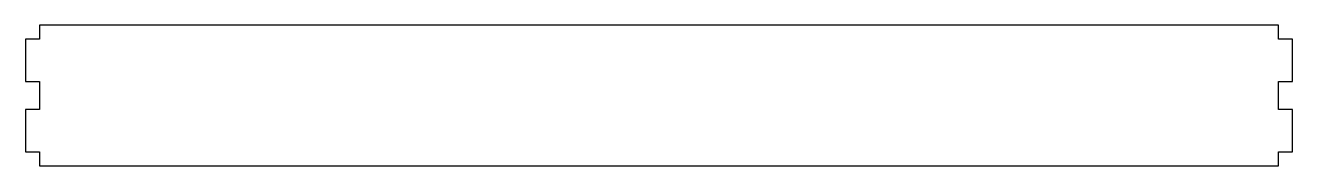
# Model space of a CAD drawing. Header units: millimetres. Extents: x -225 to 225, y -25 to 25.
import ezdxf

# ---------------------------------------------------------------- set-up
doc = ezdxf.new("R2010")
doc.units = ezdxf.units.MM

msp = doc.modelspace()

# ---------------------------------------------------------------- linework, layer by layer
at = {"color": 7, "linetype": 'Continuous', "lineweight": 25}
for p, q in [((-220, 25), (-220, 20)), ((220, 25), (-220, 25)), ((220, 20), (220, 25)), ((-225, 20), (-225, 5)), ((-220, 20), (-225, 20)), ((225, 20), (220, 20)), ((225, 5), (225, 20)), ((-225, 5), (-220, 5)), ((-220, 5), (-220, -5)), ((220, -5), (220, 5)), ((220, 5), (225, 5)), ((-225, -5), (-225, -20)), ((-220, -5), (-225, -5)), ((225, -5), (220, -5)), ((225, -20), (225, -5)), ((-225, -20), (-220, -20)), ((-220, -20), (-220, -25)), ((220, -25), (220, -20)), ((220, -20), (225, -20)), ((-220, -25), (220, -25))]:
    msp.add_line(p, q, dxfattribs=at)

doc.saveas('drawing.dxf')
